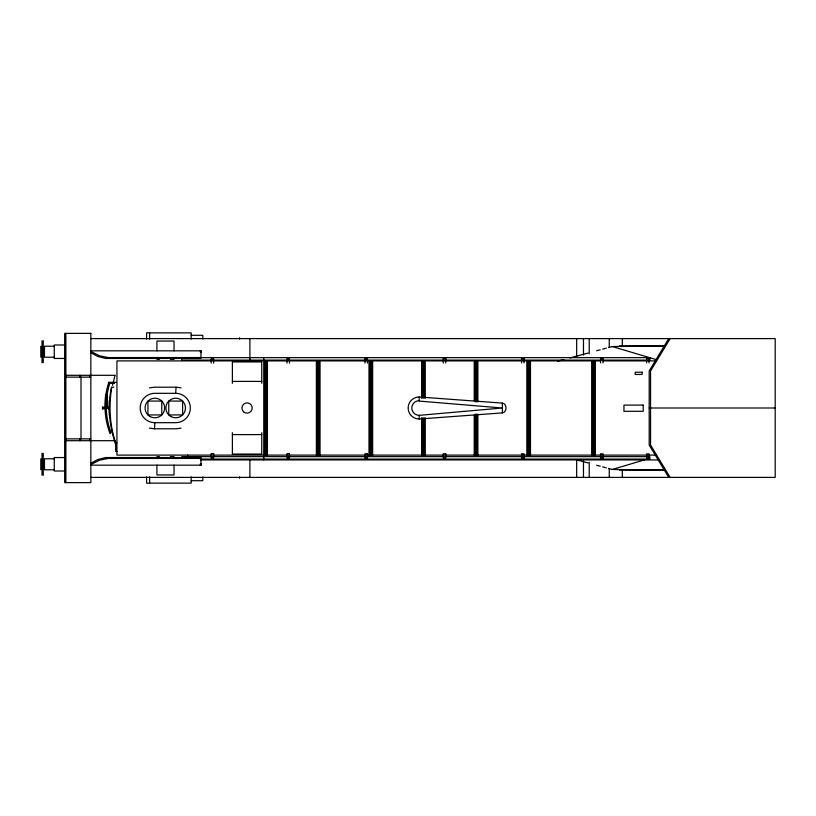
<?xml version="1.0" encoding="UTF-8"?>
<svg xmlns="http://www.w3.org/2000/svg" width="816" height="816" viewBox="0 0 816 816"><rect width="100%" height="100%" fill="white"/><g stroke="black" fill="none" stroke-linecap="round" stroke-linejoin="round"><path stroke-width="1.22" d="M419.149 419.016A11.016 11.016 0 0 1 408.143 408A11.016 11.016 0 0 1 419.149 396.984L502.35 403.104C507.236 403.624 507.236 412.376 502.35 412.896L419.149 419.016L419.23 415.334L417.251 415.079A7.324 7.324 0 0 1 417.251 400.921L502.35 408L419.23 415.334M149.471 428.145L154.469 428.798L154.867 422.678A14.678 14.678 0 0 1 140.189 408A14.678 14.678 0 0 1 154.867 393.322L175.664 393.322A14.678 14.678 0 0 1 190.352 408A14.678 14.678 0 0 1 175.664 422.678L154.867 422.678M175.664 393.322L176.072 387.202L181.06 387.855M502.35 403.104L502.35 412.896M105.509 408.061L105.509 395.393L106.427 394.781L107.345 395.393L107.345 408.061M112.496 385.285L114.923 375.768M108.814 382.306C103.336 398.922 103.805 417.353 110.058 433.694L110.966 432.602C105.111 416.935 104.662 399.33 109.762 383.398L108.814 382.306L115.821 382.306M111.496 387.457C108.436 400.738 108.65 414.661 111.272 428.002A150.542 150.542 0 0 0 115.709 444.904M111.506 387.447L113.812 387.121M668.753 338.599L649.179 370.974L649.179 445.026L668.753 477.401M670.13 338.599L650.556 370.974L650.556 445.026L670.13 477.401M90.841 463.294L97.543 459.663L105.529 457.541L200.96 457.541L200.96 465.171M90.841 464.518L99.736 460.122L108.324 458.439L200.96 458.439M104.581 408.459C102.551 410.397 102.551 405.603 104.581 407.541M107.222 408.367L105.631 408.367M105.784 407.623L107.08 407.623M90.841 352.706L97.543 356.337L105.529 358.459L108.324 357.561L200.96 357.561M608.695 468.496L612.337 469.465L644.589 459.847M557.818 361.213L563.876 359.581M569.935 357.949L588.101 353.053M596.588 350.768L600.219 349.789M602.647 349.136L606.278 348.157M608.695 347.504L612.337 346.535L663.704 345.933L663.704 348.381M149.471 387.855L154.469 387.202L176.072 387.202M181.06 428.145L176.072 428.798L154.469 428.798M191.168 335.294L202.796 335.294L202.796 339.079M90.841 338.599L775.2 338.599L775.2 477.401L90.841 477.401M64.658 344.984L54.264 344.984L54.264 358.448L64.658 358.448M619.334 345.933L663.704 345.933M54.264 346.208L44.472 346.208L44.472 357.224L54.264 357.224M90.841 350.829L201.032 350.829M200.96 352.053L200.369 352.053L200.369 350.829M200.716 357.653L649.832 357.653L649.832 360.101L181.805 360.101L181.805 357.816M105.529 358.459L200.96 358.459L200.96 350.829M646.609 358.54L649.057 358.54M365.017 358.724L367.455 358.724M443.292 358.724L445.74 358.724M521.557 358.632L524.005 358.632M600.566 358.632L603.014 358.632M156.917 359.397L159.365 359.397M170.371 359.397L174.043 359.397M600.403 360.896L595.343 360.896L595.343 455.104M602.932 360.896L656.095 360.896M65.882 375.299L115.056 375.299M65.882 377.135L90.841 377.135M232.387 381.398L261.752 381.398M109.762 383.398L114.556 383.398M649.179 408L775.2 408M232.387 434.602L261.752 434.602M65.882 438.865L90.841 438.865M65.882 440.701L115.056 440.701M111.731 387.121C108.773 405.562 109.497 424.963 115.709 442.813L116.933 442.813M116.933 451.452L115.709 451.452L115.709 442.813M656.095 455.104L116.933 455.104L116.933 360.896L263.762 360.896L263.762 459.918M156.917 456.603L159.365 456.603M170.371 456.603L174.043 456.603M64.658 457.552L54.264 457.552L54.264 471.016L64.658 471.016M521.557 458.113L524.005 458.113M600.566 458.113L603.014 458.113M646.609 458.204L649.057 458.204M54.264 458.776L44.472 458.776L44.472 469.792L54.264 469.792M200.716 459.092L649.832 459.092L649.832 456.644L181.805 456.644L181.805 458.184M200.359 459.918L658.328 459.918L658.328 459.204M200.96 463.947L200.369 463.947L200.369 465.171M90.841 465.171L201.032 465.171M619.334 470.067L663.704 470.067L663.704 467.619M191.168 480.706L202.796 480.706L202.796 476.921M612.337 469.465L663.704 470.067M108.324 357.561L99.736 355.878L90.841 351.482M108.324 458.439L105.529 457.541M575.994 459.683L588.101 462.947M596.588 465.232L600.219 466.211M602.647 466.864L606.278 467.843M612.337 346.535L656.533 359.723M419.149 396.984L419.23 400.666M649.057 358.234L649.057 362.865M649.057 458.51L649.057 453.88L646.609 453.88L646.609 458.51M646.609 358.234L646.609 362.865M622.322 338.599L622.322 346.188M622.322 469.812L622.322 477.401M609.256 338.599L609.256 347.453M609.256 468.547L609.256 477.401M603.014 358.326L603.014 362.957M603.014 458.419L603.014 453.788L600.566 453.788L600.566 458.419M600.566 358.326L600.566 362.957M594.119 360.896L594.119 455.104M592.895 360.896L592.895 455.104M591.671 455.104L591.671 360.896L530.492 360.896L530.492 455.104M589.213 338.599L589.213 353.787M589.213 462.213L589.213 477.401M583.481 338.599L583.481 355.052M583.481 460.948L583.481 477.401M576.677 338.599L576.677 356.317M576.677 459.683L576.677 477.401M529.268 360.896L529.268 455.104M528.044 360.896L528.044 455.104M526.82 455.104L526.82 360.896L477.88 360.896L477.88 401.9M524.005 358.326L524.005 362.957M524.005 458.419L524.005 453.788L521.557 453.788L521.557 458.419M521.557 358.326L521.557 362.957M477.88 414.1L477.88 455.104M476.656 360.896L476.656 401.9M476.656 414.1L476.656 455.104M475.432 360.896L475.432 401.9M475.432 414.1L475.432 455.104M474.208 400.687L474.208 360.896L425.269 360.896L425.269 398.249M474.208 415.313L474.208 455.104M445.74 358.418L445.74 363.049M443.292 358.418L443.292 363.049M425.269 417.751L425.269 455.104M424.045 360.896L424.045 398.249M424.045 417.751L424.045 455.104M422.821 360.896L422.821 398.249M422.821 417.751L422.821 455.104M421.597 398.249L421.597 360.896L372.657 360.896L372.657 455.104M421.597 417.751L421.597 455.104M371.433 360.896L371.433 455.104M370.209 360.896L370.209 455.104M368.985 455.104L368.985 360.896L320.045 360.896L320.045 455.104M367.455 358.418L367.455 363.049M365.017 358.418L365.017 363.049M318.821 360.896L318.821 455.104M317.597 360.896L317.597 455.104M316.373 455.104L316.373 360.896L267.434 360.896L267.434 455.104M289.476 363.14L289.476 358.816L287.028 358.816L287.028 363.14M266.21 360.896L266.21 455.104M264.986 360.896L264.986 455.104M263.762 357.653L263.762 360.101M261.752 383.285L261.752 361.937L232.387 361.937L232.387 383.285M261.752 432.715L261.752 454.063L232.387 454.063L232.387 432.715M249.9 338.599L249.9 361.376M249.9 459.683L249.9 477.401M239.578 337.763L239.578 339.079M239.578 476.921L239.578 478.237M213.619 363.14L213.619 358.816L211.171 358.816L211.171 363.14M200.756 350.829L200.756 352.053M200.756 463.947L200.756 465.171M200.583 350.829L200.583 352.053M200.583 463.947L200.583 465.171M191.168 339.181L191.168 332.857L146.594 332.857L146.594 339.181M191.168 476.819L191.168 483.143L146.594 483.143L146.594 476.819M187.68 455.022L187.68 457.47M174.043 350.829L174.043 341.037L156.917 341.037L156.917 350.829M174.043 465.171L174.043 474.963L156.917 474.963L156.917 465.171M149.644 332.857L149.644 339.181M149.644 476.819L149.644 483.143M109.395 400.656L109.395 415.344M108.599 406.776L108.599 409.224M102.479 406.776L102.479 409.224M90.035 375.299L90.035 377.135M90.035 438.865L90.035 440.701M80.998 377.135L80.998 438.865M79.835 375.299L79.835 377.135M79.835 438.865L79.835 440.701M65.882 333.367L65.882 482.633M43.248 340.731L43.248 362.712M43.248 453.288L43.248 475.269M42.024 340.731L42.024 362.712M42.024 453.288L42.024 475.269M40.8 346.208L40.8 357.224M40.8 458.776L40.8 469.792M90.841 333.367L64.658 333.367L64.658 482.633L90.841 482.633L90.841 333.367M642.131 372.239L635.195 372.239L635.195 374.462L642.131 374.462L642.131 372.239M161.792 401.074L147.941 401.074L147.941 414.926L161.792 414.926L161.792 401.074M182.59 401.074L168.749 401.074L168.749 414.926L182.59 414.926L182.59 401.074M643.212 405.103L623.944 405.103L623.944 411.295L643.212 411.295L643.212 405.103M213.619 453.604L211.171 453.604L211.171 457.929L213.619 457.929L213.619 453.604M289.476 453.604L287.028 453.604L287.028 457.929L289.476 457.929L289.476 453.604M367.455 453.696L365.017 453.696L365.017 458.021L367.455 458.021L367.455 453.696M445.74 453.696L443.292 453.696L443.292 458.021L445.74 458.021L445.74 453.696M170.768 416.476A9.792 9.792 0 0 0 185.456 408A9.792 9.792 0 0 0 170.768 399.524A9.792 9.792 0 0 0 170.768 416.476M149.971 416.476A9.792 9.792 0 0 0 164.659 408A9.792 9.792 0 0 0 149.971 399.524A9.792 9.792 0 0 0 149.971 416.476M243.545 411.733A5.131 5.131 0 0 0 252.062 409.183A5.131 5.131 0 0 0 245.596 403.084A5.131 5.131 0 0 0 243.545 411.733"/></g></svg>
